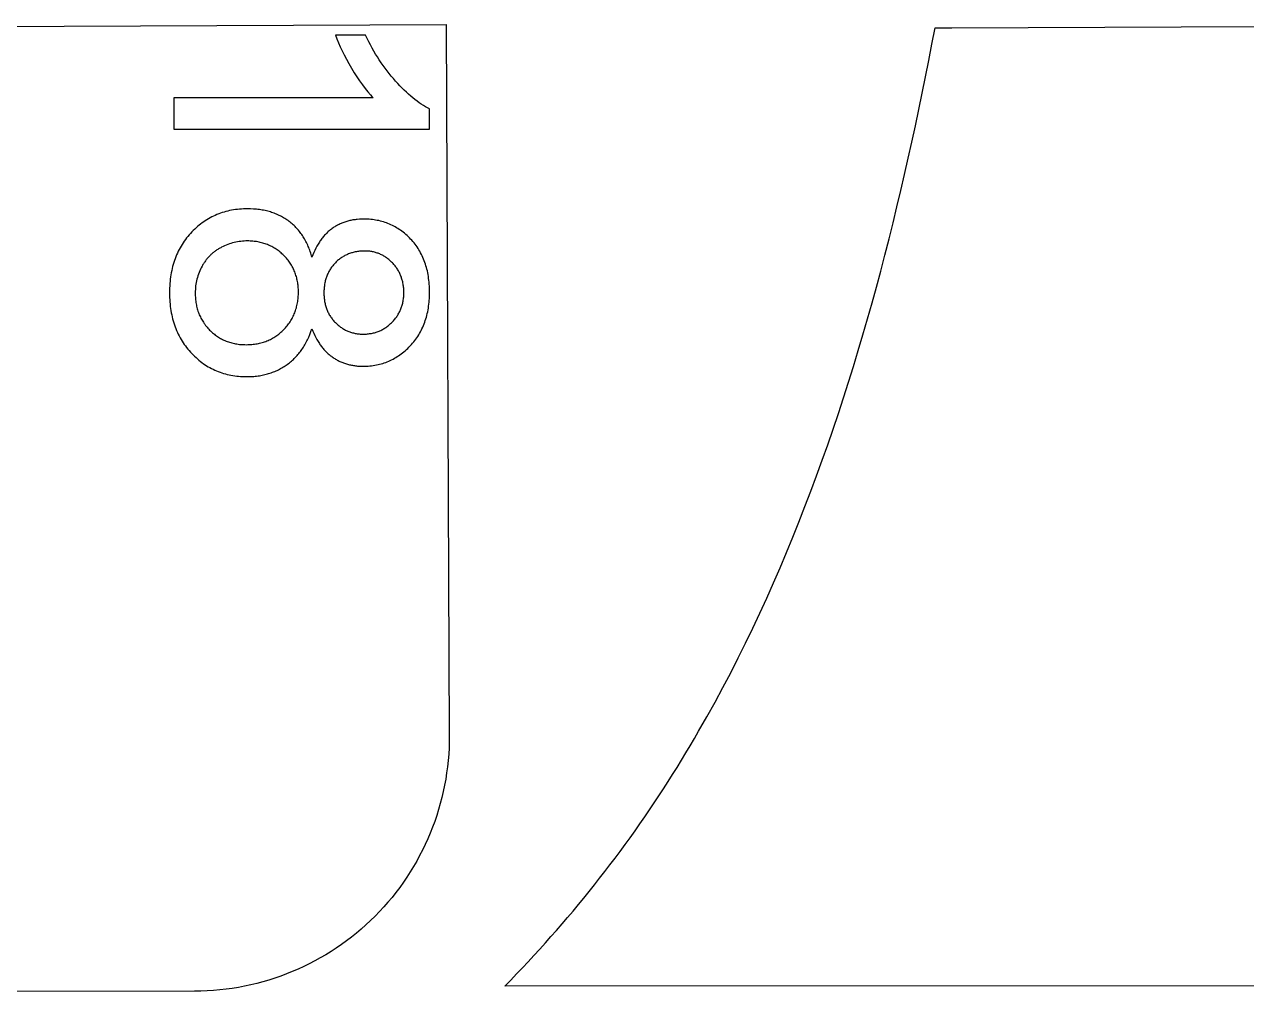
# Model space of a CAD drawing. Extents: x -8894 to -3022, y 6798 to 8329.
# Drawn here: x -4692.9 to -4453.1, y 7816.3 to 8006 of the extents above; entities that cross this region are included whole.
import ezdxf

# ---------------------------------------------------------------- set-up
doc = ezdxf.new("R2010")
doc.units = 0
doc.layers.add('LAYER_03', color=7, linetype='CONTINUOUS')
doc.layers.add('STEVILKE', color=7, linetype='CONTINUOUS')

msp = doc.modelspace()

# ---------------------------------------------------------------- linework, layer by layer
at = {"layer": 'LAYER_03'}
msp.add_lwpolyline([(-4760.15, 8005.37), (-4610.15, 8006.01), (-4609.54, 7866.56, -0.415356), (-4659.52, 7816.34), (-4824.95, 7816.27)], format="xyb", dxfattribs=at)
msp.add_lwpolyline([(-4410.3, 7817.42), (-4598.66, 7817.33), (-4597.5, 7818.52), (-4596.34, 7819.72), (-4595.2, 7820.92), (-4594.06, 7822.13), (-4592.93, 7823.35), (-4591.81, 7824.57), (-4590.69, 7825.8), (-4589.59, 7827.04), (-4588.49, 7828.28), (-4587.41, 7829.53), (-4586.33, 7830.79), (-4585.26, 7832.06), (-4584.2, 7833.33), (-4583.15, 7834.61), (-4582.1, 7835.9), (-4581.07, 7837.19), (-4580.04, 7838.49), (-4579.03, 7839.8), (-4578.02, 7841.12), (-4577.02, 7842.44), (-4576.03, 7843.78), (-4575.04, 7845.12), (-4574.07, 7846.46), (-4573.1, 7847.82), (-4572.15, 7849.18), (-4571.2, 7850.54), (-4570.27, 7851.91), (-4569.34, 7853.29), (-4568.42, 7854.68), (-4567.51, 7856.07), (-4566.62, 7857.46), (-4565.73, 7858.86), (-4564.85, 7860.26), (-4563.99, 7861.67), (-4563.13, 7863.08), (-4562.28, 7864.5), (-4561.44, 7865.91), (-4560.62, 7867.34), (-4558.99, 7870.19), (-4557.4, 7873.06), (-4555.85, 7875.94), (-4554.33, 7878.83), (-4552.85, 7881.73), (-4551.4, 7884.65), (-4549.98, 7887.58), (-4548.6, 7890.52), (-4547.25, 7893.48), (-4545.93, 7896.44), (-4544.64, 7899.41), (-4543.37, 7902.4), (-4542.14, 7905.39), (-4540.93, 7908.39), (-4539.75, 7911.41), (-4538.59, 7914.43), (-4537.47, 7917.46), (-4536.36, 7920.5), (-4535.28, 7923.55), (-4534.23, 7926.61), (-4533.19, 7929.68), (-4532.18, 7932.75), (-4531.2, 7935.84), (-4530.23, 7938.93), (-4529.29, 7942.03), (-4528.37, 7945.13), (-4527.47, 7948.25), (-4526.59, 7951.37), (-4525.73, 7954.5), (-4524.89, 7957.63), (-4524.06, 7960.78), (-4523.26, 7963.92), (-4522.48, 7967.08), (-4521.71, 7970.24), (-4520.96, 7973.41), (-4520.22, 7976.58), (-4519.5, 7979.76), (-4518.79, 7982.95), (-4518.1, 7986.13), (-4517.43, 7989.33), (-4516.76, 7992.53), (-4516.11, 7995.73), (-4515.47, 7998.94), (-4514.84, 8002.15), (-4514.22, 8005.36), (-4510.92, 8005.37), (-4360.92, 8006.01)], dxfattribs=at)
at = {"layer": 'STEVILKE'}
for p, q in [((-4650.47, 7963.45), (-4650.79, 7963.41)), ((-4650.14, 7963.49), (-4650.47, 7963.45)), ((-4649.82, 7963.51), (-4650.14, 7963.49)), ((-4649.49, 7963.53), (-4649.82, 7963.51)), ((-4649.17, 7963.53), (-4649.49, 7963.53)), ((-4648.9, 7963.53), (-4649.17, 7963.53)), ((-4648.64, 7963.52), (-4648.9, 7963.53)), ((-4648.37, 7963.51), (-4648.64, 7963.52)), ((-4648.12, 7963.49), (-4648.37, 7963.51)), ((-4647.86, 7963.46), (-4648.12, 7963.49)), ((-4647.61, 7963.43), (-4647.86, 7963.46)), ((-4656.06, 7961.08), (-4656.18, 7960.97)), ((-4655.93, 7961.19), (-4656.06, 7961.08)), ((-4655.8, 7961.29), (-4655.93, 7961.19)), ((-4655.67, 7961.39), (-4655.8, 7961.29)), ((-4655.54, 7961.49), (-4655.67, 7961.39)), ((-4655.4, 7961.59), (-4655.54, 7961.49)), ((-4655.27, 7961.69), (-4655.4, 7961.59)), ((-4655.13, 7961.78), (-4655.27, 7961.69)), ((-4654.98, 7961.87), (-4655.13, 7961.78)), ((-4654.84, 7961.96), (-4654.98, 7961.87)), ((-4654.7, 7962.04), (-4654.84, 7961.96)), ((-4654.55, 7962.13), (-4654.7, 7962.04)), ((-4654.4, 7962.21), (-4654.55, 7962.13)), ((-4654.24, 7962.29), (-4654.4, 7962.21)), ((-4653.94, 7962.44), (-4654.24, 7962.29)), ((-4653.63, 7962.58), (-4653.94, 7962.44)), ((-4653.32, 7962.71), (-4653.63, 7962.58)), ((-4653.01, 7962.83), (-4653.32, 7962.71)), ((-4652.69, 7962.94), (-4653.01, 7962.83)), ((-4652.38, 7963.05), (-4652.69, 7962.94)), ((-4652.07, 7963.14), (-4652.38, 7963.05)), ((-4651.75, 7963.22), (-4652.07, 7963.14)), ((-4651.43, 7963.29), (-4651.75, 7963.22)), ((-4651.11, 7963.36), (-4651.43, 7963.29)), ((-4650.79, 7963.41), (-4651.11, 7963.36)), ((-4647.36, 7963.4), (-4647.61, 7963.43)), ((-4647.11, 7963.35), (-4647.36, 7963.4)), ((-4646.86, 7963.31), (-4647.11, 7963.35)), ((-4646.62, 7963.25), (-4646.86, 7963.31)), ((-4646.38, 7963.2), (-4646.62, 7963.25)), ((-4646.15, 7963.13), (-4646.38, 7963.2)), ((-4645.91, 7963.06), (-4646.15, 7963.13)), ((-4645.68, 7962.99), (-4645.91, 7963.06)), ((-4645.46, 7962.91), (-4645.68, 7962.99)), ((-4645.23, 7962.82), (-4645.46, 7962.91)), ((-4645.01, 7962.73), (-4645.23, 7962.82)), ((-4644.79, 7962.63), (-4645.01, 7962.73)), ((-4644.57, 7962.53), (-4644.79, 7962.63)), ((-4644.36, 7962.42), (-4644.57, 7962.53)), ((-4644.15, 7962.31), (-4644.36, 7962.42)), ((-4643.94, 7962.19), (-4644.15, 7962.31)), ((-4643.73, 7962.06), (-4643.94, 7962.19)), ((-4643.53, 7961.93), (-4643.73, 7962.06)), ((-4643.33, 7961.8), (-4643.53, 7961.93)), ((-4643.13, 7961.65), (-4643.33, 7961.8)), ((-4642.94, 7961.51), (-4643.13, 7961.65)), ((-4642.75, 7961.35), (-4642.94, 7961.51)), ((-4642.56, 7961.2), (-4642.75, 7961.35)), ((-4642.37, 7961.03), (-4642.56, 7961.2)), ((-4628.95, 7961.12), (-4629.13, 7961.05)), ((-4628.76, 7961.18), (-4628.95, 7961.12)), ((-4628.57, 7961.23), (-4628.76, 7961.18)), ((-4628.38, 7961.29), (-4628.57, 7961.23)), ((-4628.18, 7961.33), (-4628.38, 7961.29)), ((-4627.98, 7961.38), (-4628.18, 7961.33)), ((-4627.78, 7961.41), (-4627.98, 7961.38)), ((-4627.58, 7961.45), (-4627.78, 7961.41)), ((-4627.38, 7961.48), (-4627.58, 7961.45)), ((-4627.17, 7961.5), (-4627.38, 7961.48)), ((-4626.96, 7961.52), (-4627.17, 7961.5)), ((-4626.75, 7961.54), (-4626.96, 7961.52)), ((-4626.53, 7961.55), (-4626.75, 7961.54)), ((-4626.31, 7961.55), (-4626.53, 7961.55)), ((-4626.09, 7961.56), (-4626.31, 7961.55)), ((-4625.9, 7961.55), (-4626.09, 7961.56)), ((-4625.7, 7961.55), (-4625.9, 7961.55)), ((-4625.51, 7961.54), (-4625.7, 7961.55)), ((-4625.32, 7961.52), (-4625.51, 7961.54)), ((-4625.13, 7961.5), (-4625.32, 7961.52)), ((-4624.95, 7961.47), (-4625.13, 7961.5)), ((-4624.76, 7961.44), (-4624.95, 7961.47)), ((-4624.58, 7961.41), (-4624.76, 7961.44)), ((-4624.4, 7961.37), (-4624.58, 7961.41)), ((-4624.22, 7961.33), (-4624.4, 7961.37)), ((-4624.04, 7961.28), (-4624.22, 7961.33)), ((-4623.87, 7961.23), (-4624.04, 7961.28)), ((-4623.69, 7961.17), (-4623.87, 7961.23)), ((-4623.52, 7961.11), (-4623.69, 7961.17)), ((-4623.35, 7961.05), (-4623.52, 7961.11)), ((-4657.96, 7958.74), (-4658.05, 7958.59)), ((-4657.87, 7958.89), (-4657.96, 7958.74)), ((-4657.78, 7959.04), (-4657.87, 7958.89)), ((-4657.69, 7959.19), (-4657.78, 7959.04)), ((-4657.6, 7959.33), (-4657.69, 7959.19)), ((-4657.5, 7959.47), (-4657.6, 7959.33)), ((-4657.4, 7959.61), (-4657.5, 7959.47)), ((-4657.3, 7959.74), (-4657.4, 7959.61)), ((-4657.2, 7959.88), (-4657.3, 7959.74)), ((-4657.1, 7960.01), (-4657.2, 7959.88)), ((-4656.99, 7960.13), (-4657.1, 7960.01)), ((-4656.88, 7960.26), (-4656.99, 7960.13)), ((-4656.77, 7960.38), (-4656.88, 7960.26)), ((-4656.66, 7960.51), (-4656.77, 7960.38)), ((-4656.54, 7960.63), (-4656.66, 7960.51)), ((-4656.42, 7960.74), (-4656.54, 7960.63)), ((-4656.3, 7960.86), (-4656.42, 7960.74)), ((-4656.18, 7960.97), (-4656.3, 7960.86)), ((-4642.19, 7960.86), (-4642.37, 7961.03)), ((-4642.01, 7960.69), (-4642.19, 7960.86)), ((-4641.83, 7960.51), (-4642.01, 7960.69)), ((-4641.66, 7960.33), (-4641.83, 7960.51)), ((-4641.5, 7960.14), (-4641.66, 7960.33)), ((-4641.34, 7959.95), (-4641.5, 7960.14)), ((-4641.18, 7959.76), (-4641.34, 7959.95)), ((-4641.04, 7959.57), (-4641.18, 7959.76)), ((-4640.89, 7959.37), (-4641.04, 7959.57)), ((-4640.76, 7959.17), (-4640.89, 7959.37)), ((-4640.63, 7958.97), (-4640.76, 7959.17)), ((-4640.5, 7958.76), (-4640.63, 7958.97)), ((-4640.38, 7958.55), (-4640.5, 7958.76)), ((-4632.41, 7958.68), (-4632.53, 7958.53)), ((-4632.29, 7958.83), (-4632.41, 7958.68)), ((-4632.16, 7958.98), (-4632.29, 7958.83)), ((-4632.02, 7959.13), (-4632.16, 7958.98)), ((-4631.89, 7959.27), (-4632.02, 7959.13)), ((-4631.74, 7959.41), (-4631.89, 7959.27)), ((-4631.6, 7959.55), (-4631.74, 7959.41)), ((-4631.45, 7959.68), (-4631.6, 7959.55)), ((-4631.3, 7959.81), (-4631.45, 7959.68)), ((-4631.15, 7959.93), (-4631.3, 7959.81)), ((-4631, 7960.05), (-4631.15, 7959.93)), ((-4630.84, 7960.16), (-4631, 7960.05)), ((-4630.68, 7960.27), (-4630.84, 7960.16)), ((-4630.52, 7960.38), (-4630.68, 7960.27)), ((-4630.35, 7960.48), (-4630.52, 7960.38)), ((-4630.19, 7960.57), (-4630.35, 7960.48)), ((-4630.02, 7960.66), (-4630.19, 7960.57)), ((-4629.84, 7960.75), (-4630.02, 7960.66)), ((-4629.67, 7960.83), (-4629.84, 7960.75)), ((-4629.49, 7960.91), (-4629.67, 7960.83)), ((-4629.31, 7960.98), (-4629.49, 7960.91)), ((-4629.13, 7961.05), (-4629.31, 7960.98)), ((-4623.18, 7960.98), (-4623.35, 7961.05)), ((-4623.01, 7960.9), (-4623.18, 7960.98)), ((-4622.85, 7960.82), (-4623.01, 7960.9)), ((-4622.68, 7960.74), (-4622.85, 7960.82)), ((-4622.52, 7960.65), (-4622.68, 7960.74)), ((-4622.36, 7960.56), (-4622.52, 7960.65)), ((-4622.2, 7960.46), (-4622.36, 7960.56)), ((-4622.04, 7960.36), (-4622.2, 7960.46)), ((-4621.89, 7960.25), (-4622.04, 7960.36)), ((-4621.73, 7960.14), (-4621.89, 7960.25)), ((-4621.58, 7960.03), (-4621.73, 7960.14)), ((-4621.43, 7959.91), (-4621.58, 7960.03)), ((-4621.28, 7959.78), (-4621.43, 7959.91)), ((-4621.14, 7959.65), (-4621.28, 7959.78)), ((-4620.99, 7959.52), (-4621.14, 7959.65)), ((-4620.85, 7959.38), (-4620.99, 7959.52)), ((-4620.71, 7959.24), (-4620.85, 7959.38)), ((-4620.57, 7959.09), (-4620.71, 7959.24)), ((-4620.43, 7958.94), (-4620.57, 7959.09)), ((-4620.31, 7958.79), (-4620.43, 7958.94)), ((-4620.18, 7958.64), (-4620.31, 7958.79)), ((-4658.97, 7956.37), (-4659.05, 7956.04)), ((-4658.87, 7956.7), (-4658.97, 7956.37)), ((-4658.76, 7957.02), (-4658.87, 7956.7)), ((-4658.63, 7957.34), (-4658.76, 7957.02)), ((-4658.5, 7957.66), (-4658.63, 7957.34)), ((-4658.36, 7957.97), (-4658.5, 7957.66)), ((-4658.21, 7958.28), (-4658.36, 7957.97)), ((-4658.05, 7958.59), (-4658.21, 7958.28)), ((-4640.26, 7958.34), (-4640.38, 7958.55)), ((-4640.16, 7958.13), (-4640.26, 7958.34)), ((-4640.05, 7957.91), (-4640.16, 7958.13)), ((-4639.95, 7957.69), (-4640.05, 7957.91)), ((-4639.86, 7957.47), (-4639.95, 7957.69)), ((-4639.78, 7957.24), (-4639.86, 7957.47)), ((-4639.69, 7957.02), (-4639.78, 7957.24)), ((-4639.62, 7956.78), (-4639.69, 7957.02)), ((-4639.55, 7956.55), (-4639.62, 7956.78)), ((-4639.48, 7956.31), (-4639.55, 7956.55)), ((-4639.43, 7956.07), (-4639.48, 7956.31)), ((-4633.71, 7956.27), (-4633.76, 7956.08)), ((-4633.64, 7956.46), (-4633.71, 7956.27)), ((-4633.57, 7956.65), (-4633.64, 7956.46)), ((-4633.5, 7956.83), (-4633.57, 7956.65)), ((-4633.42, 7957.01), (-4633.5, 7956.83)), ((-4633.34, 7957.19), (-4633.42, 7957.01)), ((-4633.26, 7957.37), (-4633.34, 7957.19)), ((-4633.17, 7957.54), (-4633.26, 7957.37)), ((-4633.07, 7957.71), (-4633.17, 7957.54)), ((-4632.97, 7957.88), (-4633.07, 7957.71)), ((-4632.87, 7958.05), (-4632.97, 7957.88)), ((-4632.76, 7958.21), (-4632.87, 7958.05)), ((-4632.65, 7958.37), (-4632.76, 7958.21)), ((-4632.53, 7958.53), (-4632.65, 7958.37)), ((-4620.06, 7958.48), (-4620.18, 7958.64)), ((-4619.94, 7958.33), (-4620.06, 7958.48)), ((-4619.83, 7958.17), (-4619.94, 7958.33)), ((-4619.72, 7958), (-4619.83, 7958.17)), ((-4619.62, 7957.84), (-4619.72, 7958)), ((-4619.52, 7957.67), (-4619.62, 7957.84)), ((-4619.43, 7957.5), (-4619.52, 7957.67)), ((-4619.34, 7957.33), (-4619.43, 7957.5)), ((-4619.25, 7957.16), (-4619.34, 7957.33)), ((-4619.17, 7956.98), (-4619.25, 7957.16)), ((-4619.09, 7956.8), (-4619.17, 7956.98)), ((-4619.02, 7956.62), (-4619.09, 7956.8)), ((-4618.95, 7956.44), (-4619.02, 7956.62)), ((-4618.89, 7956.25), (-4618.95, 7956.44)), ((-4659.37, 7954.01), (-4659.39, 7953.66)), ((-4659.34, 7954.36), (-4659.37, 7954.01)), ((-4659.31, 7954.7), (-4659.34, 7954.36)), ((-4659.26, 7955.04), (-4659.31, 7954.7)), ((-4659.2, 7955.38), (-4659.26, 7955.04)), ((-4659.13, 7955.71), (-4659.2, 7955.38)), ((-4659.05, 7956.04), (-4659.13, 7955.71)), ((-4639.37, 7955.83), (-4639.43, 7956.07)), ((-4639.33, 7955.58), (-4639.37, 7955.83)), ((-4639.28, 7955.33), (-4639.33, 7955.58)), ((-4639.25, 7955.08), (-4639.28, 7955.33)), ((-4639.22, 7954.83), (-4639.25, 7955.08)), ((-4639.19, 7954.57), (-4639.22, 7954.83)), ((-4639.17, 7954.31), (-4639.19, 7954.57)), ((-4639.16, 7954.05), (-4639.17, 7954.31)), ((-4639.15, 7953.78), (-4639.16, 7954.05)), ((-4634.12, 7954.01), (-4634.13, 7953.79)), ((-4634.1, 7954.23), (-4634.12, 7954.01)), ((-4634.08, 7954.45), (-4634.1, 7954.23)), ((-4634.06, 7954.66), (-4634.08, 7954.45)), ((-4634.03, 7954.87), (-4634.06, 7954.66)), ((-4634, 7955.08), (-4634.03, 7954.87)), ((-4633.96, 7955.29), (-4634, 7955.08)), ((-4633.92, 7955.49), (-4633.96, 7955.29)), ((-4633.87, 7955.69), (-4633.92, 7955.49)), ((-4633.82, 7955.89), (-4633.87, 7955.69)), ((-4633.76, 7956.08), (-4633.82, 7955.89)), ((-4618.83, 7956.07), (-4618.89, 7956.25)), ((-4618.77, 7955.87), (-4618.83, 7956.07)), ((-4618.72, 7955.68), (-4618.77, 7955.87)), ((-4618.68, 7955.49), (-4618.72, 7955.68)), ((-4618.64, 7955.29), (-4618.68, 7955.49)), ((-4618.6, 7955.09), (-4618.64, 7955.29)), ((-4618.57, 7954.89), (-4618.6, 7955.09)), ((-4618.54, 7954.68), (-4618.57, 7954.89)), ((-4618.51, 7954.48), (-4618.54, 7954.68)), ((-4618.49, 7954.27), (-4618.51, 7954.48)), ((-4618.48, 7954.06), (-4618.49, 7954.27)), ((-4618.47, 7953.84), (-4618.48, 7954.06)), ((-4659.39, 7953.66), (-4659.39, 7953.31)), ((-4659.39, 7953.31), (-4659.39, 7953.03)), ((-4659.39, 7953.03), (-4659.38, 7952.76)), ((-4659.38, 7952.76), (-4659.37, 7952.5)), ((-4659.37, 7952.5), (-4659.35, 7952.23)), ((-4659.35, 7952.23), (-4659.32, 7951.97)), ((-4659.32, 7951.97), (-4659.29, 7951.71)), ((-4659.29, 7951.71), (-4659.26, 7951.46)), ((-4639.33, 7951.39), (-4639.28, 7951.64)), ((-4639.28, 7951.64), (-4639.25, 7951.9)), ((-4639.25, 7951.9), (-4639.22, 7952.16)), ((-4639.22, 7952.16), (-4639.19, 7952.43)), ((-4639.19, 7952.43), (-4639.17, 7952.69)), ((-4639.17, 7952.69), (-4639.16, 7952.96)), ((-4639.16, 7952.96), (-4639.15, 7953.24)), ((-4639.15, 7953.51), (-4639.15, 7953.78)), ((-4639.15, 7953.24), (-4639.15, 7953.51)), ((-4634.13, 7953.57), (-4634.14, 7953.34)), ((-4634.14, 7953.34), (-4634.13, 7953.12)), ((-4634.13, 7953.79), (-4634.13, 7953.57)), ((-4634.13, 7953.12), (-4634.13, 7952.9)), ((-4634.13, 7952.9), (-4634.12, 7952.69)), ((-4634.12, 7952.69), (-4634.1, 7952.48)), ((-4634.1, 7952.48), (-4634.08, 7952.27)), ((-4634.08, 7952.27), (-4634.06, 7952.06)), ((-4634.06, 7952.06), (-4634.03, 7951.85)), ((-4634.03, 7951.85), (-4634, 7951.65)), ((-4634, 7951.65), (-4633.96, 7951.45)), ((-4618.68, 7951.35), (-4618.64, 7951.54)), ((-4618.64, 7951.54), (-4618.6, 7951.74)), ((-4618.6, 7951.74), (-4618.57, 7951.94)), ((-4618.57, 7951.94), (-4618.54, 7952.15)), ((-4618.54, 7952.15), (-4618.51, 7952.35)), ((-4618.51, 7952.35), (-4618.49, 7952.56)), ((-4618.49, 7952.56), (-4618.48, 7952.77)), ((-4618.48, 7952.77), (-4618.47, 7952.98)), ((-4618.46, 7953.63), (-4618.47, 7953.84)), ((-4618.47, 7952.98), (-4618.46, 7953.19)), ((-4618.46, 7953.41), (-4618.46, 7953.63)), ((-4618.46, 7953.19), (-4618.46, 7953.41)), ((-4659.26, 7951.46), (-4659.21, 7951.21)), ((-4659.21, 7951.21), (-4659.17, 7950.96)), ((-4659.17, 7950.96), (-4659.12, 7950.71)), ((-4659.12, 7950.71), (-4659.06, 7950.47)), ((-4659.06, 7950.47), (-4658.99, 7950.23)), ((-4658.99, 7950.23), (-4658.92, 7949.99)), ((-4658.92, 7949.99), (-4658.85, 7949.75)), ((-4658.85, 7949.75), (-4658.77, 7949.52)), ((-4658.77, 7949.52), (-4658.68, 7949.29)), ((-4658.68, 7949.29), (-4658.59, 7949.07)), ((-4658.59, 7949.07), (-4658.5, 7948.85)), ((-4640.06, 7949), (-4639.96, 7949.22)), ((-4639.96, 7949.22), (-4639.87, 7949.45)), ((-4639.87, 7949.45), (-4639.78, 7949.68)), ((-4639.78, 7949.68), (-4639.7, 7949.92)), ((-4639.7, 7949.92), (-4639.62, 7950.16)), ((-4639.62, 7950.16), (-4639.55, 7950.4)), ((-4639.55, 7950.4), (-4639.49, 7950.64)), ((-4639.49, 7950.64), (-4639.43, 7950.89)), ((-4639.43, 7950.89), (-4639.38, 7951.14)), ((-4639.38, 7951.14), (-4639.33, 7951.39)), ((-4633.96, 7951.45), (-4633.92, 7951.25)), ((-4633.92, 7951.25), (-4633.87, 7951.06)), ((-4633.87, 7951.06), (-4633.82, 7950.86)), ((-4633.82, 7950.86), (-4633.77, 7950.67)), ((-4633.77, 7950.67), (-4633.71, 7950.48)), ((-4633.71, 7950.48), (-4633.65, 7950.3)), ((-4633.65, 7950.3), (-4633.58, 7950.12)), ((-4633.58, 7950.12), (-4633.51, 7949.94)), ((-4633.51, 7949.94), (-4633.43, 7949.76)), ((-4633.43, 7949.76), (-4633.35, 7949.58)), ((-4633.35, 7949.58), (-4633.26, 7949.41)), ((-4633.26, 7949.41), (-4633.17, 7949.24)), ((-4633.17, 7949.24), (-4633.08, 7949.07)), ((-4633.08, 7949.07), (-4632.98, 7948.91)), ((-4619.65, 7949), (-4619.55, 7949.17)), ((-4619.55, 7949.17), (-4619.45, 7949.34)), ((-4619.45, 7949.34), (-4619.36, 7949.51)), ((-4619.36, 7949.51), (-4619.27, 7949.68)), ((-4619.27, 7949.68), (-4619.19, 7949.86)), ((-4619.19, 7949.86), (-4619.11, 7950.04)), ((-4619.11, 7950.04), (-4619.03, 7950.22)), ((-4619.03, 7950.22), (-4618.96, 7950.4)), ((-4618.96, 7950.4), (-4618.9, 7950.59)), ((-4618.9, 7950.59), (-4618.84, 7950.77)), ((-4618.84, 7950.77), (-4618.78, 7950.96)), ((-4618.78, 7950.96), (-4618.73, 7951.15)), ((-4618.73, 7951.15), (-4618.68, 7951.35)), ((-4658.5, 7948.85), (-4658.39, 7948.63)), ((-4658.39, 7948.63), (-4658.29, 7948.41)), ((-4658.29, 7948.41), (-4658.17, 7948.2)), ((-4658.17, 7948.2), (-4658.05, 7947.99)), ((-4658.05, 7947.99), (-4657.93, 7947.78)), ((-4657.93, 7947.78), (-4657.8, 7947.58)), ((-4657.8, 7947.58), (-4657.66, 7947.37)), ((-4657.66, 7947.37), (-4657.52, 7947.18)), ((-4657.52, 7947.18), (-4657.38, 7946.98)), ((-4657.38, 7946.98), (-4657.23, 7946.79)), ((-4657.23, 7946.79), (-4657.07, 7946.6)), ((-4641.69, 7946.51), (-4641.53, 7946.7)), ((-4641.53, 7946.7), (-4641.36, 7946.89)), ((-4641.36, 7946.89), (-4641.21, 7947.09)), ((-4641.21, 7947.09), (-4641.06, 7947.29)), ((-4641.06, 7947.29), (-4640.91, 7947.49)), ((-4640.91, 7947.49), (-4640.78, 7947.7)), ((-4640.78, 7947.7), (-4640.64, 7947.91)), ((-4640.64, 7947.91), (-4640.52, 7948.12)), ((-4640.52, 7948.12), (-4640.39, 7948.34)), ((-4640.39, 7948.34), (-4640.28, 7948.55)), ((-4640.28, 7948.55), (-4640.17, 7948.77)), ((-4640.17, 7948.77), (-4640.06, 7949)), ((-4632.98, 7948.91), (-4632.88, 7948.74)), ((-4632.88, 7948.74), (-4632.77, 7948.58)), ((-4632.77, 7948.58), (-4632.66, 7948.43)), ((-4632.66, 7948.43), (-4632.55, 7948.27)), ((-4632.55, 7948.27), (-4632.43, 7948.12)), ((-4632.43, 7948.12), (-4632.3, 7947.97)), ((-4632.3, 7947.97), (-4632.17, 7947.82)), ((-4632.17, 7947.82), (-4632.04, 7947.67)), ((-4632.04, 7947.67), (-4631.9, 7947.53)), ((-4631.9, 7947.53), (-4631.76, 7947.39)), ((-4631.76, 7947.39), (-4631.62, 7947.26)), ((-4631.62, 7947.26), (-4631.48, 7947.13)), ((-4631.48, 7947.13), (-4631.33, 7947)), ((-4631.33, 7947), (-4631.18, 7946.88)), ((-4631.18, 7946.88), (-4631.03, 7946.76)), ((-4631.03, 7946.76), (-4630.88, 7946.65)), ((-4621.98, 7946.58), (-4621.82, 7946.69)), ((-4621.82, 7946.69), (-4621.66, 7946.81)), ((-4621.66, 7946.81), (-4621.5, 7946.93)), ((-4621.5, 7946.93), (-4621.35, 7947.05)), ((-4621.35, 7947.05), (-4621.2, 7947.18)), ((-4621.2, 7947.18), (-4621.05, 7947.32)), ((-4621.05, 7947.32), (-4620.9, 7947.45)), ((-4620.9, 7947.45), (-4620.76, 7947.6)), ((-4620.76, 7947.6), (-4620.62, 7947.75)), ((-4620.62, 7947.75), (-4620.48, 7947.89)), ((-4620.48, 7947.89), (-4620.35, 7948.05)), ((-4620.35, 7948.05), (-4620.22, 7948.2)), ((-4620.22, 7948.2), (-4620.1, 7948.36)), ((-4620.1, 7948.36), (-4619.98, 7948.51)), ((-4619.98, 7948.51), (-4619.86, 7948.67)), ((-4619.86, 7948.67), (-4619.75, 7948.84)), ((-4619.75, 7948.84), (-4619.65, 7949)), ((-4657.07, 7946.6), (-4656.91, 7946.41)), ((-4656.91, 7946.41), (-4656.74, 7946.23)), ((-4656.74, 7946.23), (-4656.56, 7946.05)), ((-4656.56, 7946.05), (-4656.38, 7945.87)), ((-4656.38, 7945.87), (-4656.2, 7945.7)), ((-4656.2, 7945.7), (-4656.02, 7945.54)), ((-4656.02, 7945.54), (-4655.83, 7945.38)), ((-4655.83, 7945.38), (-4655.64, 7945.22)), ((-4655.64, 7945.22), (-4655.45, 7945.07)), ((-4655.45, 7945.07), (-4655.25, 7944.93)), ((-4655.25, 7944.93), (-4655.05, 7944.8)), ((-4655.05, 7944.8), (-4654.85, 7944.66)), ((-4654.85, 7944.66), (-4654.64, 7944.54)), ((-4654.64, 7944.54), (-4654.44, 7944.42)), ((-4654.44, 7944.42), (-4654.23, 7944.3)), ((-4654.23, 7944.3), (-4654.01, 7944.19)), ((-4644.65, 7944.22), (-4644.43, 7944.34)), ((-4644.43, 7944.34), (-4644.22, 7944.45)), ((-4644.22, 7944.45), (-4644, 7944.58)), ((-4644, 7944.58), (-4643.79, 7944.71)), ((-4643.79, 7944.71), (-4643.59, 7944.84)), ((-4643.59, 7944.84), (-4643.38, 7944.98)), ((-4643.38, 7944.98), (-4643.18, 7945.13)), ((-4643.18, 7945.13), (-4642.99, 7945.28)), ((-4642.99, 7945.28), (-4642.79, 7945.44)), ((-4642.79, 7945.44), (-4642.6, 7945.61)), ((-4642.6, 7945.61), (-4642.41, 7945.78)), ((-4642.41, 7945.78), (-4642.23, 7945.95)), ((-4642.23, 7945.95), (-4642.04, 7946.13)), ((-4642.04, 7946.13), (-4641.86, 7946.32)), ((-4641.86, 7946.32), (-4641.69, 7946.51)), ((-4630.88, 7946.65), (-4630.72, 7946.54)), ((-4630.72, 7946.54), (-4630.57, 7946.43)), ((-4630.57, 7946.43), (-4630.41, 7946.34)), ((-4630.41, 7946.34), (-4630.25, 7946.24)), ((-4630.25, 7946.24), (-4630.09, 7946.15)), ((-4630.09, 7946.15), (-4629.92, 7946.06)), ((-4629.92, 7946.06), (-4629.76, 7945.98)), ((-4629.76, 7945.98), (-4629.59, 7945.9)), ((-4629.59, 7945.9), (-4629.42, 7945.83)), ((-4629.42, 7945.83), (-4629.25, 7945.76)), ((-4629.25, 7945.76), (-4629.07, 7945.7)), ((-4629.07, 7945.7), (-4628.9, 7945.64)), ((-4628.9, 7945.64), (-4628.72, 7945.58)), ((-4628.72, 7945.58), (-4628.54, 7945.53)), ((-4628.54, 7945.53), (-4628.36, 7945.49)), ((-4628.36, 7945.49), (-4628.17, 7945.44)), ((-4628.17, 7945.44), (-4627.99, 7945.41)), ((-4627.99, 7945.41), (-4627.8, 7945.37)), ((-4627.8, 7945.37), (-4627.61, 7945.34)), ((-4627.61, 7945.34), (-4627.42, 7945.32)), ((-4627.42, 7945.32), (-4627.23, 7945.3)), ((-4627.23, 7945.3), (-4627.03, 7945.28)), ((-4627.03, 7945.28), (-4626.83, 7945.27)), ((-4626.83, 7945.27), (-4626.63, 7945.27)), ((-4626.63, 7945.27), (-4626.43, 7945.26)), ((-4626.43, 7945.26), (-4626.22, 7945.27)), ((-4626.22, 7945.27), (-4626.02, 7945.27)), ((-4626.02, 7945.27), (-4625.81, 7945.28)), ((-4625.81, 7945.28), (-4625.61, 7945.3)), ((-4625.61, 7945.3), (-4625.4, 7945.32)), ((-4625.4, 7945.32), (-4625.21, 7945.35)), ((-4625.21, 7945.35), (-4625.01, 7945.38)), ((-4625.01, 7945.38), (-4624.81, 7945.41)), ((-4624.81, 7945.41), (-4624.62, 7945.45)), ((-4624.62, 7945.45), (-4624.43, 7945.49)), ((-4624.43, 7945.49), (-4624.24, 7945.54)), ((-4624.24, 7945.54), (-4624.05, 7945.59)), ((-4624.05, 7945.59), (-4623.87, 7945.65)), ((-4623.87, 7945.65), (-4623.69, 7945.71)), ((-4623.69, 7945.71), (-4623.51, 7945.78)), ((-4623.51, 7945.78), (-4623.33, 7945.85)), ((-4623.33, 7945.85), (-4623.15, 7945.92)), ((-4623.15, 7945.92), (-4622.98, 7946)), ((-4622.98, 7946), (-4622.8, 7946.09)), ((-4622.8, 7946.09), (-4622.63, 7946.18)), ((-4622.63, 7946.18), (-4622.47, 7946.27)), ((-4622.47, 7946.27), (-4622.3, 7946.37)), ((-4622.3, 7946.37), (-4622.14, 7946.47)), ((-4622.14, 7946.47), (-4621.98, 7946.58)), ((-4654.01, 7944.19), (-4653.79, 7944.09)), ((-4653.79, 7944.09), (-4653.57, 7943.99)), ((-4653.57, 7943.99), (-4653.35, 7943.9)), ((-4653.35, 7943.9), (-4653.12, 7943.81)), ((-4653.12, 7943.81), (-4652.89, 7943.73)), ((-4652.89, 7943.73), (-4652.66, 7943.66)), ((-4652.66, 7943.66), (-4652.43, 7943.59)), ((-4652.43, 7943.59), (-4652.19, 7943.52)), ((-4652.19, 7943.52), (-4651.95, 7943.46)), ((-4651.95, 7943.46), (-4651.7, 7943.41)), ((-4651.7, 7943.41), (-4651.46, 7943.36)), ((-4651.46, 7943.36), (-4651.21, 7943.32)), ((-4651.21, 7943.32), (-4650.95, 7943.29)), ((-4650.95, 7943.29), (-4650.7, 7943.25)), ((-4650.7, 7943.25), (-4650.44, 7943.23)), ((-4650.44, 7943.23), (-4650.18, 7943.21)), ((-4650.18, 7943.21), (-4649.91, 7943.2)), ((-4649.91, 7943.2), (-4649.64, 7943.19)), ((-4649.64, 7943.19), (-4649.37, 7943.18)), ((-4649.37, 7943.18), (-4649.1, 7943.19)), ((-4649.1, 7943.19), (-4648.82, 7943.2)), ((-4648.82, 7943.2), (-4648.55, 7943.21)), ((-4648.55, 7943.21), (-4648.29, 7943.23)), ((-4648.29, 7943.23), (-4648.02, 7943.26)), ((-4648.02, 7943.26), (-4647.76, 7943.29)), ((-4647.76, 7943.29), (-4647.51, 7943.33)), ((-4647.51, 7943.33), (-4647.25, 7943.37)), ((-4647.25, 7943.37), (-4647, 7943.42)), ((-4647, 7943.42), (-4646.75, 7943.47)), ((-4646.75, 7943.47), (-4646.51, 7943.53)), ((-4646.51, 7943.53), (-4646.26, 7943.6)), ((-4646.26, 7943.6), (-4646.02, 7943.67)), ((-4646.02, 7943.67), (-4645.79, 7943.75)), ((-4645.79, 7943.75), (-4645.55, 7943.83)), ((-4645.55, 7943.83), (-4645.32, 7943.92)), ((-4645.32, 7943.92), (-4645.1, 7944.02)), ((-4645.1, 7944.02), (-4644.87, 7944.12)), ((-4644.87, 7944.12), (-4644.65, 7944.22))]:
    msp.add_line(p, q, dxfattribs=at)
for points in [[(-4624.49, 7991.62), (-4663.58, 7991.62), (-4663.58, 7985.48), (-4613.41, 7985.48), (-4613.41, 7989.44), (-4613.82, 7989.64), (-4614.23, 7989.87), (-4614.63, 7990.12), (-4615.05, 7990.38), (-4615.46, 7990.66), (-4615.87, 7990.95), (-4616.29, 7991.27), (-4616.7, 7991.6), (-4617.12, 7991.95), (-4617.54, 7992.32), (-4617.96, 7992.7), (-4618.39, 7993.1), (-4618.81, 7993.52), (-4619.24, 7993.96), (-4619.66, 7994.42), (-4620.09, 7994.89), (-4620.52, 7995.38), (-4620.94, 7995.87), (-4621.35, 7996.38), (-4621.75, 7996.9), (-4622.15, 7997.42), (-4622.53, 7997.96), (-4622.91, 7998.51), (-4623.28, 7999.06), (-4623.64, 7999.63), (-4624, 8000.21), (-4624.34, 8000.8), (-4624.68, 8001.39), (-4625.01, 8002), (-4625.33, 8002.62), (-4625.65, 8003.25), (-4625.96, 8003.89), (-4631.89, 8003.89), (-4631.61, 8003.16), (-4631.29, 8002.41), (-4630.95, 8001.64), (-4630.57, 8000.84), (-4630.15, 8000.02), (-4629.71, 7999.18), (-4629.23, 7998.32), (-4628.72, 7997.43), (-4628.19, 7996.55), (-4627.66, 7995.72), (-4627.13, 7994.93), (-4626.6, 7994.18), (-4626.08, 7993.47), (-4625.55, 7992.81), (-4625.02, 7992.19), (-4624.75, 7991.9)], [(-4636.49, 7960.33), (-4636.64, 7960.89), (-4636.73, 7961.17), (-4636.82, 7961.44), (-4636.91, 7961.7), (-4637.01, 7961.97), (-4637.11, 7962.23), (-4637.22, 7962.48), (-4637.32, 7962.73), (-4637.44, 7962.98), (-4637.56, 7963.22), (-4637.68, 7963.46), (-4637.8, 7963.69), (-4637.93, 7963.92), (-4638.07, 7964.15), (-4638.2, 7964.37), (-4638.35, 7964.59), (-4638.49, 7964.8), (-4638.64, 7965.01), (-4638.8, 7965.22), (-4638.96, 7965.42), (-4639.12, 7965.62), (-4639.29, 7965.81), (-4639.46, 7966), (-4639.63, 7966.19), (-4639.81, 7966.37), (-4639.99, 7966.54), (-4640.18, 7966.72), (-4640.37, 7966.89), (-4640.57, 7967.05), (-4640.77, 7967.21), (-4640.97, 7967.37), (-4641.18, 7967.52), (-4641.39, 7967.67), (-4641.6, 7967.81), (-4641.82, 7967.95), (-4642.04, 7968.08), (-4642.26, 7968.21), (-4642.48, 7968.33), (-4642.71, 7968.45), (-4642.95, 7968.56), (-4643.18, 7968.67), (-4643.42, 7968.77), (-4643.66, 7968.87), (-4643.9, 7968.97), (-4644.15, 7969.06), (-4644.4, 7969.14), (-4644.65, 7969.22), (-4644.91, 7969.29), (-4645.17, 7969.36), (-4645.43, 7969.43), (-4645.7, 7969.49), (-4645.97, 7969.55), (-4646.24, 7969.6), (-4646.52, 7969.64), (-4646.79, 7969.68), (-4647.08, 7969.72), (-4647.36, 7969.75), (-4647.65, 7969.78), (-4647.94, 7969.8), (-4648.53, 7969.83), (-4649.13, 7969.84), (-4649.54, 7969.83), (-4649.94, 7969.82), (-4650.34, 7969.8), (-4650.73, 7969.77), (-4651.12, 7969.73), (-4651.51, 7969.68), (-4651.89, 7969.62), (-4652.27, 7969.55), (-4652.64, 7969.48), (-4653.01, 7969.4), (-4653.38, 7969.3), (-4653.74, 7969.2), (-4654.09, 7969.09), (-4654.44, 7968.97), (-4654.79, 7968.84), (-4655.14, 7968.7), (-4655.47, 7968.56), (-4655.81, 7968.4), (-4656.14, 7968.24), (-4656.47, 7968.07), (-4656.79, 7967.89), (-4657.11, 7967.7), (-4657.42, 7967.5), (-4657.73, 7967.29), (-4658.04, 7967.07), (-4658.34, 7966.85), (-4658.63, 7966.61), (-4658.93, 7966.37), (-4659.22, 7966.11), (-4659.5, 7965.85), (-4659.78, 7965.58), (-4660.06, 7965.3), (-4660.33, 7965.02), (-4660.59, 7964.73), (-4660.84, 7964.43), (-4661.08, 7964.13), (-4661.32, 7963.82), (-4661.54, 7963.5), (-4661.76, 7963.18), (-4661.97, 7962.86), (-4662.17, 7962.53), (-4662.37, 7962.19), (-4662.55, 7961.85), (-4662.73, 7961.5), (-4662.89, 7961.15), (-4663.05, 7960.79), (-4663.2, 7960.43), (-4663.34, 7960.06), (-4663.47, 7959.68), (-4663.6, 7959.3), (-4663.71, 7958.91), (-4663.82, 7958.52), (-4663.92, 7958.12), (-4664.01, 7957.72), (-4664.09, 7957.31), (-4664.16, 7956.89), (-4664.23, 7956.47), (-4664.28, 7956.05), (-4664.33, 7955.62), (-4664.37, 7955.18), (-4664.4, 7954.74), (-4664.42, 7954.29), (-4664.43, 7953.84), (-4664.44, 7953.38), (-4664.43, 7952.92), (-4664.42, 7952.46), (-4664.4, 7952.01), (-4664.37, 7951.57), (-4664.33, 7951.13), (-4664.28, 7950.7), (-4664.23, 7950.28), (-4664.16, 7949.86), (-4664.09, 7949.44), (-4664.01, 7949.03), (-4663.92, 7948.63), (-4663.82, 7948.23), (-4663.72, 7947.84), (-4663.6, 7947.45), (-4663.48, 7947.07), (-4663.35, 7946.7), (-4663.2, 7946.33), (-4663.06, 7945.96), (-4662.9, 7945.6), (-4662.73, 7945.25), (-4662.56, 7944.9), (-4662.37, 7944.56), (-4662.18, 7944.22), (-4661.98, 7943.89), (-4661.77, 7943.57), (-4661.56, 7943.25), (-4661.33, 7942.93), (-4661.1, 7942.62), (-4660.85, 7942.32), (-4660.6, 7942.02), (-4660.34, 7941.73), (-4660.07, 7941.45), (-4659.8, 7941.17), (-4659.52, 7940.9), (-4659.24, 7940.64), (-4658.95, 7940.38), (-4658.66, 7940.14), (-4658.37, 7939.91), (-4658.07, 7939.68), (-4657.76, 7939.46), (-4657.46, 7939.26), (-4657.15, 7939.06), (-4656.83, 7938.87), (-4656.51, 7938.68), (-4656.19, 7938.51), (-4655.86, 7938.35), (-4655.53, 7938.19), (-4655.2, 7938.05), (-4654.86, 7937.91), (-4654.52, 7937.78), (-4654.17, 7937.66), (-4653.82, 7937.55), (-4653.47, 7937.45), (-4653.11, 7937.36), (-4652.75, 7937.27), (-4652.38, 7937.2), (-4652.01, 7937.13), (-4651.63, 7937.07), (-4651.26, 7937.02), (-4650.87, 7936.98), (-4650.49, 7936.95), (-4650.1, 7936.93), (-4649.7, 7936.92), (-4649.3, 7936.91), (-4648.73, 7936.92), (-4648.16, 7936.95), (-4647.89, 7936.97), (-4647.61, 7937), (-4647.34, 7937.03), (-4647.07, 7937.06), (-4646.8, 7937.1), (-4646.53, 7937.15), (-4646.27, 7937.2), (-4646.01, 7937.25), (-4645.75, 7937.31), (-4645.49, 7937.37), (-4645.24, 7937.44), (-4644.99, 7937.51), (-4644.74, 7937.59), (-4644.5, 7937.67), (-4644.26, 7937.76), (-4644.01, 7937.85), (-4643.78, 7937.95), (-4643.54, 7938.05), (-4643.31, 7938.15), (-4643.08, 7938.27), (-4642.85, 7938.38), (-4642.63, 7938.5), (-4642.4, 7938.62), (-4642.18, 7938.75), (-4641.97, 7938.89), (-4641.75, 7939.03), (-4641.54, 7939.17), (-4641.33, 7939.32), (-4641.12, 7939.47), (-4640.92, 7939.63), (-4640.72, 7939.79), (-4640.52, 7939.95), (-4640.33, 7940.12), (-4640.14, 7940.29), (-4639.95, 7940.47), (-4639.77, 7940.66), (-4639.59, 7940.84), (-4639.42, 7941.03), (-4639.25, 7941.23), (-4639.08, 7941.43), (-4638.92, 7941.63), (-4638.76, 7941.84), (-4638.6, 7942.05), (-4638.45, 7942.27), (-4638.3, 7942.49), (-4638.15, 7942.72), (-4638.01, 7942.94), (-4637.87, 7943.18), (-4637.74, 7943.42), (-4637.6, 7943.66), (-4637.48, 7943.91), (-4637.35, 7944.16), (-4637.23, 7944.41), (-4637.11, 7944.67), (-4636.89, 7945.2), (-4636.68, 7945.75), (-4636.49, 7946.32), (-4636.31, 7945.86), (-4636.12, 7945.42), (-4635.92, 7944.99), (-4635.72, 7944.58), (-4635.5, 7944.18), (-4635.27, 7943.8), (-4635.16, 7943.61), (-4635.04, 7943.43), (-4634.92, 7943.25), (-4634.8, 7943.08), (-4634.67, 7942.91), (-4634.54, 7942.74), (-4634.41, 7942.58), (-4634.28, 7942.42), (-4634.15, 7942.26), (-4634.01, 7942.11), (-4633.87, 7941.96), (-4633.73, 7941.81), (-4633.59, 7941.67), (-4633.44, 7941.53), (-4633.29, 7941.4), (-4633.14, 7941.27), (-4632.99, 7941.14), (-4632.83, 7941.02), (-4632.68, 7940.9), (-4632.52, 7940.78), (-4632.36, 7940.67), (-4632.19, 7940.56), (-4632.03, 7940.46), (-4631.86, 7940.35), (-4631.69, 7940.26), (-4631.52, 7940.16), (-4631.35, 7940.07), (-4631.17, 7939.98), (-4631, 7939.9), (-4630.82, 7939.82), (-4630.64, 7939.74), (-4630.46, 7939.67), (-4630.28, 7939.6), (-4630.09, 7939.54), (-4629.91, 7939.47), (-4629.72, 7939.41), (-4629.53, 7939.36), (-4629.34, 7939.31), (-4629.14, 7939.26), (-4628.95, 7939.21), (-4628.75, 7939.17), (-4628.55, 7939.14), (-4628.35, 7939.1), (-4628.15, 7939.07), (-4627.94, 7939.05), (-4627.74, 7939.02), (-4627.53, 7939), (-4627.32, 7938.99), (-4626.9, 7938.97), (-4626.47, 7938.96), (-4626.13, 7938.96), (-4625.79, 7938.97), (-4625.46, 7938.99), (-4625.13, 7939.02), (-4624.8, 7939.06), (-4624.48, 7939.1), (-4624.16, 7939.15), (-4623.84, 7939.21), (-4623.53, 7939.27), (-4623.22, 7939.35), (-4622.91, 7939.43), (-4622.61, 7939.52), (-4622.31, 7939.62), (-4622.01, 7939.72), (-4621.72, 7939.83), (-4621.43, 7939.96), (-4621.14, 7940.08), (-4620.86, 7940.22), (-4620.57, 7940.36), (-4620.3, 7940.52), (-4620.02, 7940.68), (-4619.75, 7940.84), (-4619.48, 7941.02), (-4619.22, 7941.2), (-4618.96, 7941.39), (-4618.7, 7941.59), (-4618.44, 7941.8), (-4618.19, 7942.01), (-4617.94, 7942.23), (-4617.7, 7942.46), (-4617.45, 7942.7), (-4617.21, 7942.95), (-4616.98, 7943.2), (-4616.75, 7943.45), (-4616.53, 7943.72), (-4616.32, 7943.98), (-4616.12, 7944.25), (-4615.92, 7944.53), (-4615.73, 7944.81), (-4615.55, 7945.1), (-4615.38, 7945.39), (-4615.21, 7945.69), (-4615.05, 7945.99), (-4614.9, 7946.3), (-4614.75, 7946.61), (-4614.62, 7946.92), (-4614.49, 7947.25), (-4614.36, 7947.57), (-4614.25, 7947.9), (-4614.14, 7948.24), (-4614.04, 7948.58), (-4613.95, 7948.93), (-4613.86, 7949.28), (-4613.78, 7949.64), (-4613.71, 7950), (-4613.65, 7950.37), (-4613.6, 7950.74), (-4613.55, 7951.11), (-4613.51, 7951.5), (-4613.47, 7951.88), (-4613.45, 7952.27), (-4613.43, 7952.67), (-4613.42, 7953.07), (-4613.41, 7953.48), (-4613.42, 7953.88), (-4613.43, 7954.28), (-4613.45, 7954.68), (-4613.47, 7955.06), (-4613.5, 7955.45), (-4613.54, 7955.83), (-4613.59, 7956.2), (-4613.65, 7956.57), (-4613.71, 7956.93), (-4613.78, 7957.29), (-4613.85, 7957.65), (-4613.94, 7958), (-4614.03, 7958.34), (-4614.12, 7958.68), (-4614.23, 7959.01), (-4614.34, 7959.34), (-4614.46, 7959.66), (-4614.59, 7959.98), (-4614.72, 7960.3), (-4614.86, 7960.6), (-4615.01, 7960.91), (-4615.17, 7961.2), (-4615.33, 7961.5), (-4615.5, 7961.79), (-4615.68, 7962.07), (-4615.87, 7962.35), (-4616.06, 7962.62), (-4616.26, 7962.89), (-4616.46, 7963.15), (-4616.68, 7963.41), (-4616.9, 7963.66), (-4617.13, 7963.91), (-4617.36, 7964.15), (-4617.6, 7964.38), (-4617.84, 7964.61), (-4618.08, 7964.83), (-4618.33, 7965.04), (-4618.58, 7965.24), (-4618.84, 7965.43), (-4619.09, 7965.62), (-4619.36, 7965.8), (-4619.62, 7965.97), (-4619.89, 7966.14), (-4620.16, 7966.3), (-4620.43, 7966.45), (-4620.71, 7966.59), (-4620.99, 7966.72), (-4621.28, 7966.85), (-4621.57, 7966.97), (-4621.86, 7967.08), (-4622.15, 7967.18), (-4622.45, 7967.28), (-4622.75, 7967.36), (-4623.06, 7967.44), (-4623.37, 7967.52), (-4623.68, 7967.58), (-4623.99, 7967.64), (-4624.31, 7967.69), (-4624.64, 7967.73), (-4624.96, 7967.77), (-4625.29, 7967.79), (-4625.62, 7967.81), (-4625.96, 7967.82), (-4626.3, 7967.83), (-4626.74, 7967.82), (-4627.18, 7967.8), (-4627.62, 7967.76), (-4627.83, 7967.74), (-4628.04, 7967.71), (-4628.25, 7967.68), (-4628.45, 7967.65), (-4628.66, 7967.61), (-4628.86, 7967.57), (-4629.06, 7967.52), (-4629.26, 7967.47), (-4629.46, 7967.42), (-4629.65, 7967.37), (-4629.85, 7967.31), (-4630.04, 7967.24), (-4630.23, 7967.18), (-4630.41, 7967.11), (-4630.6, 7967.03), (-4630.78, 7966.96), (-4630.96, 7966.88), (-4631.14, 7966.79), (-4631.32, 7966.7), (-4631.49, 7966.61), (-4631.67, 7966.52), (-4631.84, 7966.42), (-4632.01, 7966.32), (-4632.17, 7966.21), (-4632.34, 7966.1), (-4632.5, 7965.99), (-4632.66, 7965.87), (-4632.82, 7965.75), (-4632.98, 7965.62), (-4633.13, 7965.5), (-4633.28, 7965.36), (-4633.43, 7965.23), (-4633.58, 7965.09), (-4633.72, 7964.94), (-4633.86, 7964.79), (-4634, 7964.64), (-4634.14, 7964.49), (-4634.27, 7964.33), (-4634.41, 7964.16), (-4634.54, 7964), (-4634.67, 7963.83), (-4634.79, 7963.65), (-4634.92, 7963.47), (-4635.04, 7963.29), (-4635.16, 7963.1), (-4635.27, 7962.91), (-4635.5, 7962.52), (-4635.71, 7962.11), (-4635.92, 7961.69), (-4636.12, 7961.25), (-4636.31, 7960.8)]]:
    msp.add_lwpolyline(points, close=True, dxfattribs=at)

doc.saveas('drawing.dxf')
